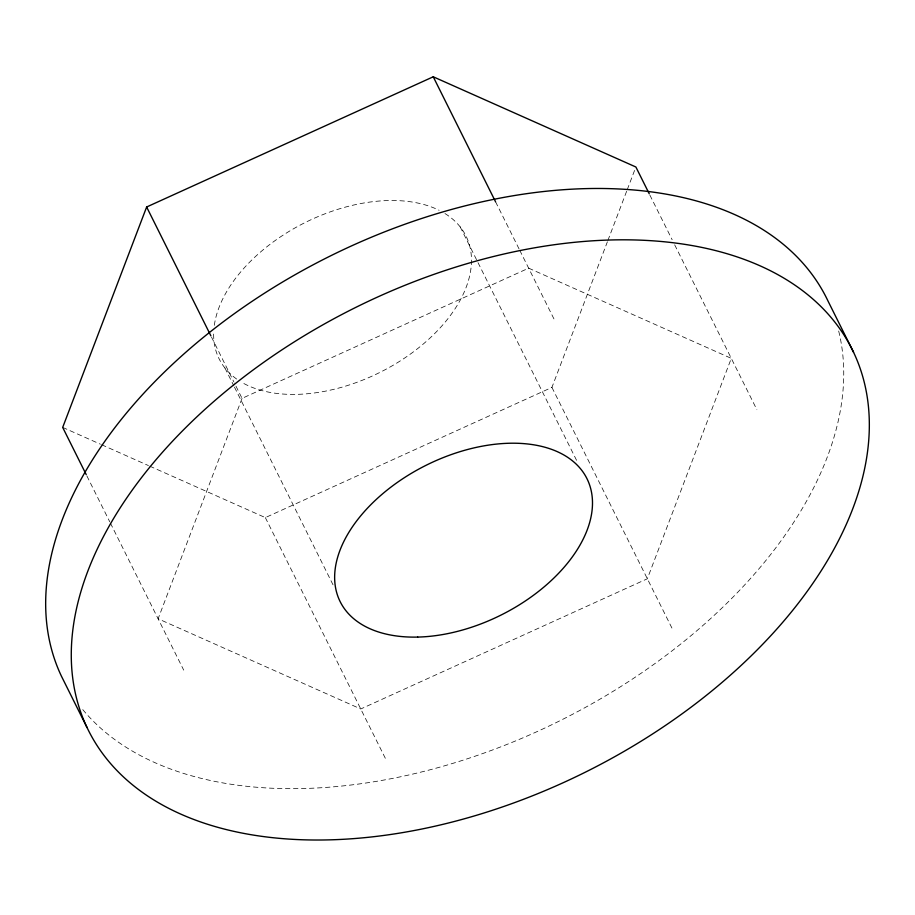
<?xml version="1.0" encoding="UTF-8"?>
<svg xmlns="http://www.w3.org/2000/svg" width="915" height="915" viewBox="0 0 915 915"><rect width="100%" height="100%" fill="white"/><g stroke="black" fill="none" stroke-linecap="round" stroke-linejoin="round"><path stroke-width="0.69" stroke-dasharray="4.58 3.43" d="M242.052 398.368L158.112 618.78L360.75 708.976L647.34 578.772L731.291 358.36L528.653 268.164L242.052 398.368L234.423 383.053M149.728 466.147L265.339 517.604L551.928 387.4L607.388 241.8M607.892 240.462L626.718 191.041M627.232 189.702L634.861 169.664M62.689 427.408L100.364 444.175M101.668 444.747L148.424 465.563M649.867 195.067L672.136 239.719M674.675 244.82L756.888 409.703M495.575 201.815L519.114 249.029M519.743 250.298L554.25 319.507M551.928 387.4L672.948 630.115M460.188 226.897L477.378 261.393M478.019 262.662L578.017 463.23M211.525 337.132L233.794 381.784M224.941 368.013L233.851 385.901M234.492 387.171L333.849 586.458M265.339 517.604L386.347 760.319M86.868 475.892L109.766 521.813M110.406 523.094L183.709 670.123M444.965 213.538A137.868 83.734 -26.5 0 1 422.433 344.726A137.868 83.734 -26.5 0 1 242.601 382.825M236.653 379.039A137.868 83.734 -26.5 0 1 213.687 332.351M214.316 325.305A137.868 83.734 -26.5 0 1 303.071 223.592A137.868 83.734 -26.5 0 1 439.097 210.278M838.678 331.024A426.745 259.197 -26.5 0 1 559.477 720.963A426.745 259.197 -26.5 0 1 81.023 707.455"/><path stroke-width="1.37" d="M649.238 193.786L635.879 166.999L433.241 76.791L146.64 206.996L62.689 427.408L86.227 474.611M853.546 352.252A426.745 259.197 -26.5 0 0 182.428 430.931A426.745 259.197 -26.5 0 0 374.921 836.562A426.745 259.197 -26.5 0 0 853.546 352.252L827.949 300.909A426.745 259.197 -26.5 0 0 333.563 254.381A426.745 259.197 -26.5 0 0 61.454 676.231L87.051 727.574M433.241 76.791L495.575 201.815M146.64 206.996L210.885 335.851M417.709 637.08A137.868 83.734 -26.5 0 0 590.85 489.228A137.868 83.734 -26.5 0 0 382.161 494.192A137.868 83.734 -26.5 0 0 417.709 637.08"/></g></svg>
